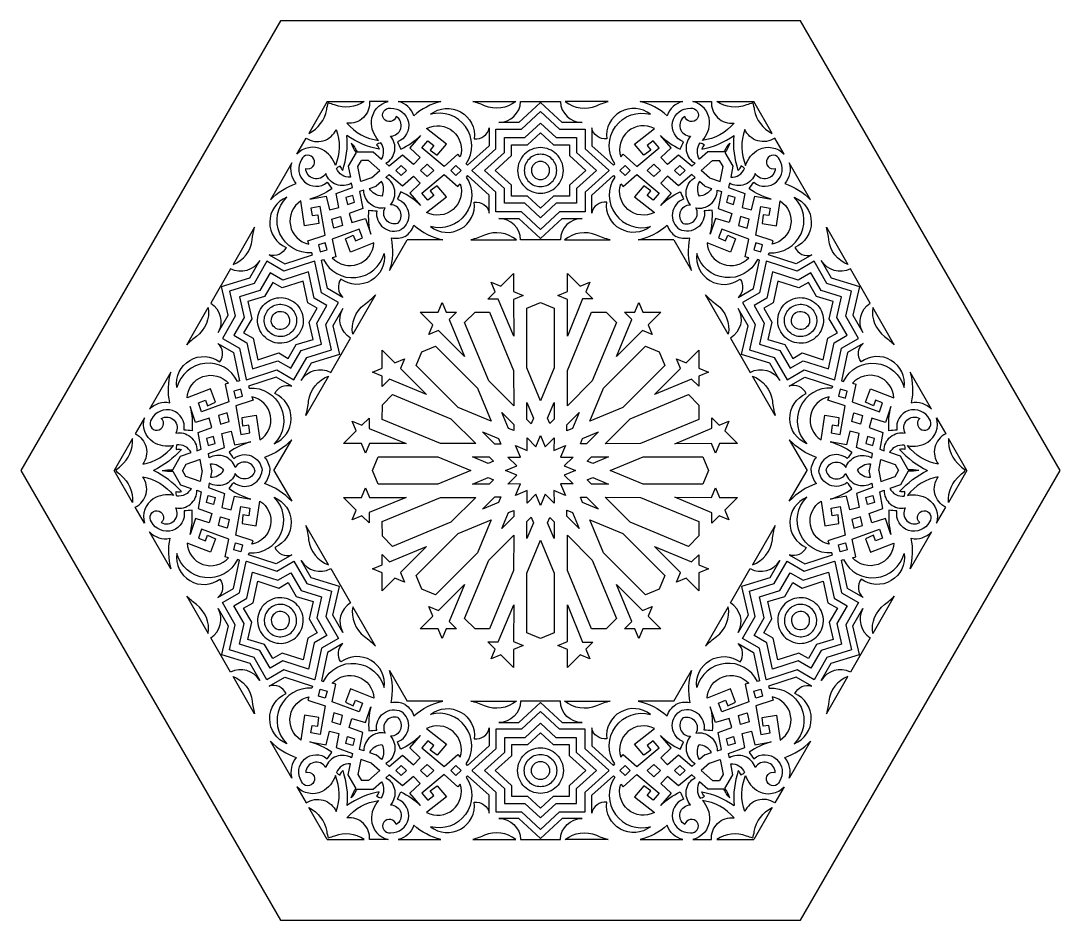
# Model space of a CAD drawing. Extents: x -535 to 1345, y -535 to 535.
# Drawn here: x 894.8 to 1345.2, y -195 to 195 of the extents above; entities that cross this region are included whole.
import ezdxf

# ---------------------------------------------------------------- set-up
doc = ezdxf.new("R2010")
doc.units = 0
doc.layers.add('LAYER_1', color=18, linetype='CONTINUOUS')
doc.layers.add('LAYER_10', color=174, linetype='CONTINUOUS')

msp = doc.modelspace()

# ---------------------------------------------------------------- linework, layer by layer
at = {"layer": 'LAYER_1'}
for points in [[(1007.43, 195), (894.84, 0), (1007.43, -195), (1232.59, -195), (1345.18, 0), (1232.59, 195)], [(1057.4, 130.1), (1059.61, 132.25), (1061.94, 130.1), (1059.61, 127.95)], [(1068.01, 130.1), (1070.9, 127.44), (1073.74, 130.1), (1070.9, 132.77)], [(1081.13, 130.1), (1083.34, 132.25), (1085.68, 130.1), (1083.34, 127.95)], [(1154.34, 130.1), (1156.68, 132.25), (1158.88, 130.1), (1156.68, 127.95)], [(1169.12, 127.44), (1166.28, 130.1), (1169.12, 132.77), (1172.01, 130.1)], [(1178.07, 130.1), (1180.41, 132.25), (1182.62, 130.1), (1180.41, 127.95)], [(1038.64, 119.27), (1035.67, 118.43), (1036.37, 115.34), (1039.4, 116.28)], [(1203.65, 115.34), (1204.35, 118.43), (1201.38, 119.27), (1200.62, 116.28)], [(1033.34, 110.08), (1034.2, 106.25), (1030.48, 105.12), (1029.58, 108.91)], [(1205.82, 106.25), (1209.54, 105.12), (1210.43, 108.91), (1206.68, 110.08)], [(1026.78, 98.72), (1023.81, 97.88), (1024.51, 94.78), (1027.54, 95.73)], [(1215.51, 94.78), (1216.21, 97.88), (1213.24, 98.72), (1212.48, 95.73)], [(1108.38, 77.67), (1112.55, 75.94), (1108.38, 74.21), (1108.39, 58.25), (1101.69, 74.35), (1097.26, 74.35), (1100.42, 77.51), (1098.69, 81.69), (1102.87, 79.96), (1108.38, 85.48)], [(1137.16, 79.96), (1141.33, 81.69), (1139.6, 77.51), (1142.74, 74.37), (1138.27, 74.37), (1131.64, 58.25), (1131.65, 74.21), (1127.47, 75.94), (1131.65, 77.67), (1131.64, 85.48)], [(1079.11, 68.68), (1083.55, 68.68), (1080.39, 65.52), (1087.08, 49.42), (1075.82, 60.71), (1071.64, 58.98), (1073.37, 63.16), (1067.85, 68.68), (1075.65, 68.68), (1077.38, 72.86)], [(1125.93, 70.4), (1125.94, 44.48), (1120.01, 30.17), (1114.09, 44.49), (1114.09, 70.4), (1120.01, 72.86)], [(1164.37, 68.68), (1172.17, 68.68), (1166.66, 63.16), (1168.38, 58.98), (1164.21, 60.71), (1152.94, 49.42), (1159.58, 65.54), (1156.45, 68.68), (1160.91, 68.68), (1162.64, 72.85)], [(1097.9, 68.66), (1108.38, 43.35), (1108.45, 28.04), (1097.61, 38.89), (1087.13, 64.2), (1091.7, 68.66)], [(1148.5, 68.59), (1152.88, 64.2), (1142.41, 38.89), (1131.64, 28.01), (1131.64, 43.35), (1142.11, 68.67)], [(1056.92, 46.69), (1061.09, 48.42), (1059.36, 44.24), (1070.64, 32.97), (1054.53, 39.61), (1051.4, 36.47), (1051.4, 40.94), (1047.23, 42.67), (1051.4, 44.41), (1051.4, 52.21)], [(1092.78, 35.64), (1098.7, 21.33), (1084.39, 27.27), (1066.09, 45.59), (1068.54, 51.52), (1074.47, 53.97)], [(1171.48, 51.52), (1173.93, 45.58), (1155.62, 27.26), (1141.32, 21.33), (1147.25, 35.65), (1165.55, 53.97)], [(1188.62, 44.4), (1192.8, 42.67), (1188.62, 40.94), (1188.62, 36.5), (1185.46, 39.66), (1169.38, 32.96), (1180.66, 44.24), (1178.93, 48.42), (1183.11, 46.69), (1188.62, 52.21)], [(990.17, 35.32), (987.14, 34.37), (987.9, 31.38), (990.87, 32.22)], [(1081.16, 22.42), (1092.03, 11.65), (1076.7, 11.65), (1051.41, 22.12), (1051.49, 28.51), (1055.87, 32.9)], [(1188.6, 28.34), (1188.6, 22.13), (1163.32, 11.65), (1148.02, 11.57), (1158.86, 22.42), (1184.15, 32.91)], [(1252.12, 31.38), (1252.88, 34.37), (1249.85, 35.32), (1249.15, 32.22)], [(1116.93, 22.71), (1115.93, 20.29), (1114.09, 22.11), (1114.09, 29.55)], [(1125.94, 22.27), (1124.06, 20.39), (1123.1, 22.71), (1125.93, 29.55)], [(985.09, 21.19), (984.2, 24.98), (980.48, 23.86), (981.34, 20.02)], [(1045.71, 18.28), (1061.81, 11.64), (1045.87, 11.65), (1044.14, 7.47), (1042.41, 11.65), (1034.61, 11.65), (1040.13, 17.17), (1038.4, 21.35), (1042.57, 19.61), (1045.71, 22.75)], [(1108.47, 19.94), (1108.47, 17.28), (1106.15, 18.24), (1103.32, 25.08)], [(1133.87, 18.24), (1131.45, 17.24), (1131.44, 19.83), (1136.7, 25.08)], [(1197.45, 19.61), (1201.62, 21.34), (1199.89, 17.16), (1205.41, 11.64), (1197.61, 11.64), (1195.88, 7.46), (1194.15, 11.65), (1178.21, 11.63), (1194.29, 18.34), (1194.29, 22.77)], [(1258.68, 20.02), (1254.93, 21.19), (1255.82, 24.98), (1259.54, 23.86)], [(978.31, 14.77), (975.27, 13.82), (976.04, 10.83), (979, 11.67)], [(1101.79, 13.87), (1102.79, 11.45), (1100.2, 11.44), (1094.95, 16.71)], [(1122.05, 10.31), (1125.86, 14.11), (1125.76, 8.69), (1130.78, 10.78), (1128.74, 5.85), (1134.12, 5.84), (1130.21, 2.08), (1135.24, 0), (1130.21, -2.08), (1134.12, -5.84), (1128.74, -5.85), (1130.78, -10.78), (1125.76, -8.69), (1125.86, -14.12), (1122.05, -10.31), (1120.01, -15.24), (1117.93, -10.21), (1114.17, -14.12), (1114.17, -8.74), (1109.24, -10.78), (1111.33, -5.75), (1105.91, -5.86), (1109.71, -2.05), (1104.78, 0), (1104.78, 0), (1104.78, 0), (1109.71, 2.05), (1105.91, 5.85), (1111.33, 5.75), (1109.24, 10.78), (1114.17, 8.74), (1114.17, 14.12), (1117.93, 10.21), (1120.01, 15.24)], [(1139.94, 11.55), (1137.27, 11.55), (1138.23, 13.87), (1145.07, 16.7)], [(1263.98, 10.83), (1264.74, 13.82), (1261.71, 14.77), (1261.01, 11.67)], [(1089.87, 0), (1089.87, 0), (1089.87, 0), (1075.58, -5.93), (1049.68, -5.93), (1047.22, 0), (1049.68, 5.93), (1075.58, 5.93)], [(1099.64, 4.05), (1097.33, 3.09), (1090.49, 5.93), (1097.76, 5.93)], [(1149.53, 5.92), (1142.69, 3.09), (1140.28, 4.09), (1142.09, 5.93)], [(1192.8, 0), (1192.79, 0), (1192.8, 0), (1190.34, -5.93), (1164.46, -5.93), (1150.15, 0), (1164.46, 5.93), (1190.34, 5.93)], [(1099.64, -4.05), (1097.76, -5.94), (1090.49, -5.93), (1097.33, -3.09)], [(1149.53, -5.92), (1142.09, -5.93), (1140.28, -4.09), (1142.69, -3.09)], [(1045.87, -11.65), (1061.81, -11.64), (1045.71, -18.28), (1045.71, -22.76), (1042.57, -19.62), (1038.4, -21.35), (1040.13, -17.17), (1034.61, -11.65), (1042.41, -11.65), (1044.14, -7.47)], [(1197.61, -11.64), (1205.41, -11.64), (1199.89, -17.16), (1201.62, -21.34), (1197.45, -19.61), (1194.29, -22.77), (1194.29, -18.34), (1178.21, -11.63), (1194.15, -11.65), (1195.88, -7.47)], [(978.31, -14.77), (975.27, -13.82), (976.04, -10.83), (979, -11.67)], [(1081.16, -22.42), (1055.87, -32.9), (1051.49, -28.52), (1051.41, -22.13), (1076.7, -11.65), (1092.03, -11.65)], [(1102.79, -11.46), (1101.79, -13.87), (1094.95, -16.71), (1100.2, -11.44)], [(1145.07, -16.71), (1138.23, -13.87), (1137.27, -11.55), (1139.94, -11.55)], [(1163.32, -11.65), (1188.6, -22.13), (1188.6, -28.34), (1184.15, -32.91), (1158.86, -22.42), (1148.02, -11.57)], [(1263.98, -10.83), (1264.74, -13.82), (1261.71, -14.77), (1261.01, -11.67)], [(1108.47, -19.95), (1103.32, -25.09), (1106.15, -18.24), (1108.47, -17.28)], [(1133.87, -18.24), (1136.7, -25.08), (1131.44, -19.83), (1131.45, -17.24)], [(985.09, -21.19), (984.2, -24.98), (980.48, -23.86), (981.34, -20.02)], [(1092.78, -35.65), (1074.47, -53.97), (1068.54, -51.52), (1066.09, -45.59), (1084.39, -27.27), (1098.7, -21.33)], [(1116.93, -22.71), (1114.09, -29.55), (1114.09, -22.11), (1115.93, -20.29)], [(1125.94, -22.27), (1125.93, -29.55), (1123.1, -22.71), (1124.06, -20.39)], [(1155.62, -27.26), (1173.93, -45.58), (1171.48, -51.52), (1165.55, -53.98), (1147.25, -35.66), (1141.32, -21.33)], [(1258.68, -20.02), (1254.93, -21.19), (1255.82, -24.98), (1259.54, -23.86)], [(990.17, -35.32), (987.14, -34.37), (987.9, -31.38), (990.87, -32.22)], [(1108.38, -43.35), (1097.9, -68.66), (1091.7, -68.66), (1087.13, -64.2), (1097.61, -38.89), (1108.45, -28.04)], [(1125.94, -44.48), (1125.93, -70.4), (1120.01, -72.86), (1114.09, -70.4), (1114.09, -44.49), (1120.01, -30.17)], [(1142.41, -38.89), (1152.88, -64.2), (1148.5, -68.59), (1142.11, -68.67), (1131.64, -43.35), (1131.64, -28.01)], [(1252.12, -31.38), (1252.88, -34.37), (1249.85, -35.32), (1249.15, -32.22)], [(1059.36, -44.24), (1061.09, -48.42), (1056.92, -46.69), (1051.4, -52.21), (1051.4, -44.41), (1047.23, -42.68), (1051.4, -40.95), (1051.4, -36.47), (1054.53, -39.61), (1070.64, -32.97)], [(1185.46, -39.66), (1188.62, -36.5), (1188.62, -40.94), (1192.8, -42.67), (1188.62, -44.4), (1188.62, -52.21), (1183.11, -46.69), (1178.93, -48.42), (1180.66, -44.24), (1169.38, -32.96)], [(1080.39, -65.52), (1083.55, -68.68), (1079.11, -68.68), (1077.38, -72.86), (1075.65, -68.68), (1067.85, -68.68), (1073.37, -63.16), (1071.64, -58.98), (1075.82, -60.71), (1087.08, -49.42)], [(1164.21, -60.71), (1168.38, -58.98), (1166.66, -63.16), (1172.17, -68.68), (1164.37, -68.68), (1162.64, -72.86), (1160.91, -68.68), (1156.45, -68.68), (1159.58, -65.54), (1152.94, -49.42)], [(1108.38, -74.21), (1112.55, -75.95), (1108.38, -77.68), (1108.38, -85.48), (1102.87, -79.96), (1098.69, -81.69), (1100.42, -77.51), (1097.26, -74.35), (1101.69, -74.35), (1108.39, -58.26)], [(1138.27, -74.37), (1142.74, -74.37), (1139.6, -77.51), (1141.33, -81.69), (1137.16, -79.96), (1131.64, -85.48), (1131.65, -77.68), (1127.47, -75.95), (1131.65, -74.21), (1131.64, -58.26)], [(1026.78, -98.72), (1023.81, -97.88), (1024.51, -94.78), (1027.54, -95.73)], [(1215.51, -94.78), (1216.21, -97.88), (1213.24, -98.72), (1212.48, -95.73)], [(1033.34, -110.08), (1034.2, -106.25), (1030.48, -105.12), (1029.58, -108.91)], [(1205.82, -106.25), (1209.54, -105.12), (1210.43, -108.91), (1206.68, -110.08)], [(1038.64, -119.27), (1035.67, -118.43), (1036.37, -115.34), (1039.4, -116.28)], [(1203.65, -115.34), (1204.35, -118.43), (1201.38, -119.27), (1200.62, -116.28)], [(1057.4, -130.1), (1059.61, -132.25), (1061.94, -130.1), (1059.61, -127.95)], [(1068.01, -130.1), (1070.9, -127.44), (1073.74, -130.1), (1070.9, -132.77)], [(1081.13, -130.1), (1083.34, -132.25), (1085.68, -130.1), (1083.34, -127.95)], [(1154.34, -130.1), (1156.68, -132.25), (1158.88, -130.1), (1156.68, -127.95)], [(1169.12, -127.44), (1166.28, -130.1), (1169.12, -132.77), (1172.01, -130.1)], [(1178.07, -130.1), (1180.41, -132.25), (1182.62, -130.1), (1180.41, -127.95)]]:
    msp.add_lwpolyline(points, close=True, dxfattribs=at)
for points in [[(1027.63, 160), (1019.65, 146.17, 0.2425), (1027.37, 156.5, -0.016998), (1028, 159.37)], [(1027.63, 160), (1043.61, 160, -0.2425), (1030.8, 158.48, 0.016998), (1028, 159.37)], [(1212.02, 159.37, 0.016998), (1209.22, 158.48, -0.2425), (1196.41, 160), (1212.39, 160)], [(1212.02, 159.37, -0.016998), (1212.65, 156.5, 0.2425), (1220.37, 146.17), (1212.39, 160)], [(1038.03, 141.99, 0.075603), (1040.11, 137.84), (1036.62, 131.9), (1037.62, 127.15, -0.30594), (1031.57, 130.92, -0.114267), (1033.22, 132.1, 0.123089), (1034.3, 130.13, 0.103305), (1036.15, 145.25)], [(1038.03, 141.99, -0.075603), (1040.58, 138.11), (1047.48, 138.17), (1051.09, 134.93, 0.30594), (1050.85, 142.05, 0.114267), (1049, 141.21, -0.123089), (1050.17, 139.29, -0.103305), (1036.15, 145.25)], [(1201.99, 141.99, 0.075603), (1199.44, 138.11), (1192.54, 138.17), (1188.93, 134.93, -0.30594), (1189.17, 142.05, -0.114267), (1191.02, 141.21, 0.123089), (1189.85, 139.29, 0.103305), (1203.87, 145.25)], [(1201.99, 141.99, -0.075603), (1199.91, 137.84), (1203.4, 131.9), (1202.4, 127.15, 0.30594), (1208.45, 130.92, 0.114267), (1206.8, 132.1, -0.123089), (1205.72, 130.13, -0.103305), (1203.87, 145.25)], [(1058.13, 107.17, 0.687212), (1055.03, 115.23, 0.476313), (1053.03, 127.01), (1054.48, 128.31), (1060.17, 123.5), (1064.92, 127.57), (1067.84, 124.55), (1063.34, 120.32), (1068.08, 114.88, 0.079787), (1059.45, 120.84, 0.009141), (1058, 117.69, -0.605247), (1059.69, 104.48)], [(1181.89, 107.17, -0.687212), (1184.99, 115.23, -0.476313), (1186.99, 127.01), (1185.54, 128.31), (1179.85, 123.5), (1175.1, 127.57), (1172.18, 124.55), (1176.68, 120.32), (1171.94, 114.88, -0.079787), (1180.57, 120.84, -0.009141), (1182.02, 117.69, 0.605247), (1180.33, 104.48)], [(1051.34, 118.94, -0.266632), (1045.98, 122.32), (1048.84, 123.26)], [(1051.34, 118.94, 0.266632), (1051.09, 125.28), (1048.84, 123.26)], [(1191.17, 123.26), (1188.93, 125.28, 0.266632), (1188.68, 118.94)], [(1191.17, 123.26), (1194.04, 122.32, -0.266632), (1188.68, 118.94)], [(1058.13, 107.17, -0.687212), (1052.7, 113.89, -0.476313), (1043.5, 121.51), (1041.65, 120.91), (1042.97, 113.57), (1037.08, 111.49), (1038.23, 107.46), (1044.15, 109.24), (1046.48, 102.42, -0.079787), (1045.64, 112.86, -0.009141), (1049.09, 112.55, 0.605247), (1059.69, 104.48)], [(1181.89, 107.17, 0.687212), (1187.31, 113.89, 0.476313), (1196.52, 121.51), (1198.37, 120.91), (1197.05, 113.57), (1202.94, 111.49), (1201.79, 107.46), (1195.87, 109.24), (1193.54, 102.42, 0.079787), (1194.38, 112.86, 0.009141), (1190.93, 112.55, -0.605247), (1180.33, 104.48)], [(1061.4, 101.52, 0.166326), (1065.14, 106.37, 0.127156), (1077.69, 100), (1062.27, 100)], [(1177.74, 100), (1162.33, 100, 0.127156), (1174.88, 106.37, 0.166326), (1178.62, 101.52)], [(1061.4, 101.52, -0.166326), (1055.32, 100.7, -0.127156), (1054.57, 86.65), (1062.27, 100)], [(1177.74, 100), (1185.45, 86.65, -0.127156), (1184.69, 100.7, -0.166326), (1178.62, 101.52)], [(935.99, 0, -0.016998), (938.16, 1.98, 0.2425), (943.24, 13.83), (935.26, 0)], [(996.26, 0, 0.687212), (987.73, 1.34, 0.476313), (976.52, 5.5), (976.12, 7.41), (983.13, 9.93), (981.99, 16.07), (986.06, 17.09), (987.47, 11.08), (994.55, 12.47, 0.079787), (985.08, 7.97, 0.009141), (987.08, 5.14, -0.605247), (999.37, 0)], [(1243.76, 0, -0.687212), (1252.29, 1.34, -0.476313), (1263.5, 5.5), (1263.9, 7.41), (1256.88, 9.93), (1258.03, 16.07), (1253.96, 17.09), (1252.54, 11.08), (1245.47, 12.47, -0.079787), (1254.93, 7.97, -0.009141), (1252.94, 5.14, 0.605247), (1240.65, 0)], [(1304.76, 0), (1296.77, 13.83, 0.2425), (1301.86, 1.98, -0.016998), (1304.03, 0)], [(956.05, 0, -0.075603), (960.69, 0.27), (964.09, 6.27), (968.7, 7.78, 0.30594), (962.41, 11.13, 0.114267), (962.21, 9.11, -0.123089), (964.46, 9.16, -0.103305), (952.29, 0)], [(1004.54, 0), (1012.25, 13.35, -0.127156), (1000.46, 5.67, -0.166326), (1002.78, 0)], [(1237.24, 0, -0.166326), (1239.56, 5.67, -0.127156), (1227.77, 13.35), (1235.48, 0)], [(1283.97, 0, 0.075603), (1279.33, 0.27), (1275.93, 6.27), (1271.32, 7.78, -0.30594), (1277.61, 11.13, -0.114267), (1277.81, 9.11, 0.123089), (1275.55, 9.16, 0.103305), (1287.73, 0)], [(935.99, 0, 0.016998), (938.16, -1.98, -0.2425), (943.24, -13.83), (935.26, 0)], [(956.05, 0, 0.075603), (960.69, -0.27), (964.09, -6.27), (968.7, -7.78, -0.30594), (962.41, -11.13, -0.114267), (962.21, -9.11, 0.123089), (964.46, -9.16, 0.103305), (952.29, 0)], [(996.26, 0, -0.687212), (987.73, -1.34, -0.476313), (976.52, -5.5), (976.12, -7.41), (983.13, -9.93), (981.99, -16.07), (986.06, -17.09), (987.47, -11.08), (994.55, -12.47, -0.079787), (985.08, -7.97, -0.009141), (987.08, -5.14, 0.605247), (999.37, 0)], [(977.68, 0), (977.06, 2.95, -0.266632), (982.67, 0)], [(977.68, 0), (977.06, -2.95, 0.266632), (982.67, 0)], [(1004.54, 0), (1012.25, -13.35, 0.127156), (1000.46, -5.67, 0.166326), (1002.78, 0)], [(1237.24, 0, 0.166326), (1239.56, -5.67, 0.127156), (1227.77, -13.35), (1235.48, 0)], [(1243.76, 0, 0.687212), (1252.29, -1.34, 0.476313), (1263.5, -5.5), (1263.9, -7.41), (1256.88, -9.93), (1258.03, -16.07), (1253.96, -17.09), (1252.54, -11.08), (1245.47, -12.47, 0.079787), (1254.93, -7.97, 0.009141), (1252.94, -5.14, -0.605247), (1240.65, 0)], [(1257.35, 0, -0.266632), (1262.96, 2.95), (1262.34, 0)], [(1257.35, 0, 0.266632), (1262.96, -2.95), (1262.34, 0)], [(1283.97, 0, -0.075603), (1279.33, -0.27), (1275.93, -6.27), (1271.32, -7.78, 0.30594), (1277.61, -11.13, 0.114267), (1277.81, -9.11, -0.123089), (1275.55, -9.16, -0.103305), (1287.73, 0)], [(1304.76, 0), (1296.77, -13.83, -0.2425), (1301.86, -1.98, 0.016998), (1304.03, 0)], [(1061.4, -101.52, 0.166326), (1055.32, -100.7, 0.127156), (1054.57, -86.65), (1062.27, -100)], [(1177.74, -100), (1185.45, -86.65, 0.127156), (1184.69, -100.7, 0.166326), (1178.62, -101.52)], [(1058.13, -107.17, 0.687212), (1052.7, -113.89, 0.476313), (1043.5, -121.51), (1041.65, -120.91), (1042.97, -113.57), (1037.08, -111.49), (1038.23, -107.46), (1044.15, -109.24), (1046.48, -102.42, 0.079787), (1045.64, -112.86, 0.009141), (1049.09, -112.55, -0.605247), (1059.69, -104.48)], [(1061.4, -101.52, -0.166326), (1065.14, -106.37, -0.127156), (1077.69, -100), (1062.27, -100)], [(1177.74, -100), (1162.33, -100, -0.127156), (1174.88, -106.37, -0.166326), (1178.62, -101.52)], [(1181.89, -107.17, -0.687212), (1187.31, -113.89, -0.476313), (1196.52, -121.51), (1198.37, -120.91), (1197.05, -113.57), (1202.94, -111.49), (1201.79, -107.46), (1195.87, -109.24), (1193.54, -102.42, -0.079787), (1194.38, -112.86, -0.009141), (1190.93, -112.55, 0.605247), (1180.33, -104.48)], [(1058.13, -107.17, -0.687212), (1055.03, -115.23, -0.476313), (1053.03, -127.01), (1054.48, -128.31), (1060.17, -123.5), (1064.92, -127.57), (1067.84, -124.55), (1063.34, -120.32), (1068.08, -114.88, -0.079787), (1059.45, -120.84, -0.009141), (1058, -117.69, 0.605247), (1059.69, -104.48)], [(1181.89, -107.17, 0.687212), (1184.99, -115.23, 0.476313), (1186.99, -127.01), (1185.54, -128.31), (1179.85, -123.5), (1175.1, -127.57), (1172.18, -124.55), (1176.68, -120.32), (1171.94, -114.88, 0.079787), (1180.57, -120.84, 0.009141), (1182.02, -117.69, -0.605247), (1180.33, -104.48)], [(1051.34, -118.94, 0.266632), (1045.98, -122.32), (1048.84, -123.26)], [(1051.34, -118.94, -0.266632), (1051.09, -125.28), (1048.84, -123.26)], [(1191.17, -123.26), (1188.93, -125.28, -0.266632), (1188.68, -118.94)], [(1191.17, -123.26), (1194.04, -122.32, 0.266632), (1188.68, -118.94)], [(1038.03, -141.99, -0.075603), (1040.11, -137.84), (1036.62, -131.9), (1037.62, -127.15, 0.30594), (1031.57, -130.92, 0.114267), (1033.22, -132.1, -0.123089), (1034.3, -130.13, -0.103305), (1036.15, -145.25)], [(1201.99, -141.99, 0.075603), (1199.91, -137.84), (1203.4, -131.9), (1202.4, -127.15, -0.30594), (1208.45, -130.92, -0.114267), (1206.8, -132.1, 0.123089), (1205.72, -130.13, 0.103305), (1203.87, -145.25)], [(1038.03, -141.99, 0.075603), (1040.58, -138.11), (1047.48, -138.17), (1051.09, -134.93, -0.30594), (1050.85, -142.05, -0.114267), (1049, -141.21, 0.123089), (1050.17, -139.29, 0.103305), (1036.15, -145.25)], [(1201.99, -141.99, -0.075603), (1199.44, -138.11), (1192.54, -138.17), (1188.93, -134.93, 0.30594), (1189.17, -142.05, 0.114267), (1191.02, -141.21, -0.123089), (1189.85, -139.29, -0.103305), (1203.87, -145.25)], [(1027.63, -160), (1019.65, -146.17, -0.2425), (1027.37, -156.5, 0.016998), (1028, -159.37)], [(1212.02, -159.37, 0.016998), (1212.65, -156.5, -0.2425), (1220.37, -146.17), (1212.39, -160)], [(1027.63, -160), (1043.61, -160, 0.2425), (1030.8, -158.48, -0.016998), (1028, -159.37)], [(1212.02, -159.37, -0.016998), (1209.22, -158.48, 0.2425), (1196.41, -160), (1212.39, -160)]]:
    msp.add_lwpolyline(points, format="xyb", dxfattribs=at)
for points in [[(1036.17, 150.59, 0.186639), (1049.88, 143.11, -0.195862), (1046.75, 151.47, -0.328471), (1054.04, 160), (1045.98, 160, -0.466704)], [(1058.32, 160), (1076.83, 160, 0.119238), (1065.14, 153.83, 0.259201)], [(1090.64, 160), (1109.3, 160, -0.273169), (1095.79, 158.14, 0.048847)], [(1101.96, 150.88, 0.401678), (1111.4, 160), (1128.62, 160, 0.401678), (1138.06, 150.88), (1129.39, 150.88), (1120.01, 159.6), (1110.63, 150.88)], [(1130.72, 160, 0.273169), (1144.23, 158.14, -0.048847), (1149.38, 160)], [(1163.18, 160), (1181.7, 160, 0.259201), (1174.88, 153.83, 0.119238)], [(1190.14, 143.11, 0.195862), (1193.27, 151.47, 0.328471), (1185.97, 160), (1194.04, 160, 0.466704), (1203.85, 150.59, -0.186639)], [(1053.03, 133.19, 0.476313), (1055.03, 144.97, 0.760229), (1057.42, 153.56, -0.659424), (1052.13, 152.52, -0.659424), (1055.03, 157.07, -0.856685), (1058, 142.51, 0.009141), (1059.45, 139.37, 0.079787), (1068.08, 145.32), (1063.34, 139.88), (1067.84, 135.65), (1064.92, 132.64), (1060.17, 136.7), (1054.48, 131.89)], [(1088.45, 132.34), (1087.83, 133.03, 0.693876), (1072.38, 154.45, -0.667618), (1091.32, 143.82, 0.390097), (1097.81, 148.58), (1097.81, 140.79)], [(1142.21, 140.79), (1151.57, 132.34), (1152.19, 133.03, -0.693876), (1167.64, 154.45, 0.667618), (1148.69, 143.82, -0.390097), (1142.21, 148.58)], [(1172.18, 135.65), (1176.68, 139.88), (1171.94, 145.32, 0.079787), (1180.57, 139.37, 0.009141), (1182.02, 142.51, -0.856685), (1184.99, 157.07, -0.659424), (1187.89, 152.52, -0.659424), (1182.6, 153.56, 0.760229), (1184.99, 144.97, 0.476313), (1186.99, 133.19), (1185.54, 131.89), (1179.85, 136.7), (1175.1, 132.64)], [(1071.24, 143.01), (1073.8, 140.99), (1072.19, 138.95), (1075.27, 136.75), (1079.24, 141.55), (1070.69, 148.32, -0.674181), (1085.2, 135.95), (1084.16, 137.1), (1078.33, 131.83), (1068.64, 139.88)], [(1154.82, 135.95), (1155.86, 137.1), (1161.69, 131.83), (1171.38, 139.88), (1168.78, 143.01), (1166.22, 140.99), (1167.83, 138.95), (1164.74, 136.75), (1160.78, 141.55), (1169.33, 148.32, 0.674181)], [(1031.52, 147.9, -0.186639), (1031.13, 132.29, 0.195862), (1025.46, 139.19, 0.328471), (1014.43, 137.13), (1018.46, 144.11, 0.466704)], [(1208.88, 132.29, -0.195862), (1214.56, 139.19, -0.328471), (1225.59, 137.13), (1221.56, 144.11, -0.466704), (1208.5, 147.9, 0.186639)], [(1038.15, 124.6, -0.476313), (1026.95, 128.76, -0.760229), (1018.32, 130.98, 0.659424), (1021.86, 135.05, 0.659424), (1016.47, 134.81, 0.856685), (1027.6, 124.96, -0.009141), (1029.59, 122.13, -0.079787), (1020.13, 117.63), (1027.2, 119.02), (1028.62, 113.01), (1032.69, 114.03), (1031.54, 120.17), (1038.56, 122.69)], [(1211.4, 113.01), (1212.82, 119.02), (1219.89, 117.63, -0.079787), (1210.43, 122.13, -0.009141), (1212.42, 124.96, 0.856685), (1223.55, 134.81, 0.659424), (1218.16, 135.05, 0.659424), (1221.7, 130.98, -0.760229), (1213.07, 128.76, -0.476313), (1201.86, 124.6), (1201.46, 122.69), (1208.48, 120.17), (1207.33, 114.03)], [(1012.29, 133.42), (1003.03, 117.39, -0.119238), (1014.22, 124.43, -0.259201)], [(1116.06, 130.1, 0.414214), (1120.01, 126.15, 0.414214), (1123.96, 130.1, 0.414214), (1120.01, 134.05, 0.414214)], [(1236.99, 117.39), (1227.73, 133.42, -0.259201), (1225.8, 124.43, -0.119238)], [(1070.69, 111.89), (1079.24, 118.66), (1075.27, 123.45), (1072.19, 121.26), (1073.8, 119.22), (1071.24, 117.19), (1068.64, 120.32), (1078.33, 128.37), (1084.16, 123.11), (1085.2, 124.25, -0.674181)], [(1072.38, 105.75, 0.667618), (1091.32, 116.38, -0.390097), (1097.81, 111.62), (1097.81, 119.41), (1088.45, 127.86), (1087.83, 127.17, -0.693876)], [(1142.21, 111.62), (1142.21, 119.41), (1151.57, 127.86), (1152.19, 127.17, 0.693876), (1167.64, 105.75, -0.667618), (1148.69, 116.38, 0.390097)], [(1160.78, 118.66), (1169.33, 111.89, -0.674181), (1154.82, 124.25), (1155.86, 123.11), (1161.69, 128.37), (1171.38, 120.32), (1168.78, 117.19), (1166.22, 119.22), (1167.83, 121.26), (1164.74, 123.45)], [(1021.18, 93.5), (1020.89, 94.38, -0.693876), (1010.07, 118.47, 0.667618), (1009.8, 96.75, -0.390097), (1002.43, 93.51), (1009.18, 89.62)], [(1230.84, 89.62), (1218.84, 93.5), (1219.13, 94.38, 0.693876), (1229.95, 118.47, -0.667618), (1230.22, 96.75, 0.390097), (1237.58, 93.51)], [(1020.54, 113.74), (1021.02, 110.51), (1023.59, 110.89), (1023.95, 107.12), (1017.81, 106.08), (1016.22, 116.87, 0.674181), (1019.68, 98.12), (1019.2, 99.59), (1026.68, 102.01), (1024.55, 114.43)], [(1220.34, 98.12), (1220.81, 99.59), (1213.34, 102.01), (1215.47, 114.43), (1219.48, 113.74), (1219, 110.51), (1216.43, 110.89), (1216.07, 107.12), (1222.21, 106.08), (1223.79, 116.87, -0.674181)], [(1111.4, 100, 0.407902), (1101.96, 109.33), (1110.63, 109.33), (1120.01, 100.61), (1129.39, 109.33), (1138.06, 109.33, 0.407902), (1128.61, 100)], [(996.13, 105.44), (986.8, 89.27, 0.273169), (995.16, 100.05, -0.048847)], [(1047.77, 98.65), (1037.63, 94.63), (1035.46, 100.47), (1038.91, 102.04), (1039.87, 99.62), (1042.9, 100.83), (1041.49, 104.65), (1029.68, 100.28), (1031.32, 92.6), (1029.81, 92.27, 0.674181)], [(1202.38, 94.63), (1192.25, 98.65, 0.674181), (1210.21, 92.27), (1208.7, 92.6), (1210.34, 100.28), (1198.52, 104.65), (1197.12, 100.83), (1200.15, 99.62), (1201.11, 102.04), (1204.56, 100.47)], [(1253.22, 89.27, -0.273169), (1244.86, 100.05, 0.048847), (1243.89, 105.44)], [(1089.78, 100), (1109.55, 100, 0.279599), (1095.79, 102.06, -0.056668)], [(1130.47, 100), (1150.24, 100, -0.056668), (1144.23, 102.06, 0.279599)], [(998.37, 91.07, -0.401678), (985.75, 87.46), (977.14, 72.54, -0.401678), (980.32, 59.81), (984.66, 67.31), (981.79, 79.8), (994.04, 83.56)], [(1052.24, 94.12, -0.667618), (1033.57, 83.03, 0.390097), (1034.44, 75.03), (1027.7, 78.93), (1025.06, 91.26), (1025.97, 91.45, 0.693876)], [(1205.58, 75.03), (1212.32, 78.93), (1214.96, 91.26), (1214.05, 91.45, -0.693876), (1187.78, 94.12, 0.667618), (1206.45, 83.03, -0.390097)], [(1259.7, 59.81, -0.401678), (1262.88, 72.54), (1254.27, 87.46, -0.401678), (1241.65, 91.07), (1245.98, 83.56), (1258.22, 79.8), (1255.36, 67.31)], [(1048.52, 76.18), (1038.64, 59.06, -0.279599), (1043.73, 72, 0.056668)], [(1201.38, 59.06), (1191.5, 76.18, 0.056668), (1196.29, 72, -0.279599)], [(976.09, 70.73, -0.273169), (970.94, 58.1, 0.048847), (966.76, 54.56)], [(1009.32, 68.47, -0.414214), (1010.76, 63.07, -0.414214), (1005.36, 61.63, -0.414214), (1003.91, 67.03, -0.414214)], [(1037.71, 57.45, -0.407902), (1034.35, 70.29), (1030.02, 62.79), (1032.88, 50.3), (1020.64, 46.54), (1016.31, 39.03, -0.407902), (1029.1, 42.55)], [(1210.91, 42.55, -0.407902), (1223.71, 39.03), (1219.38, 46.54), (1207.14, 50.3), (1210, 62.79), (1205.66, 70.29, -0.407902), (1202.31, 57.45)], [(1234.66, 61.63, -0.414214), (1229.26, 63.07, -0.414214), (1230.7, 68.47, -0.414214), (1236.1, 67.03, -0.414214)], [(1273.26, 54.56), (1263.93, 70.73, 0.273169), (1269.07, 58.1, -0.048847)], [(986.98, 51.17), (989.62, 38.84), (988.71, 38.65, 0.693876), (962.44, 35.98, -0.667618), (981.11, 47.07, 0.390097), (980.24, 55.07)], [(1250.4, 38.84), (1251.31, 38.65, -0.693876), (1277.58, 35.98, 0.667618), (1258.91, 47.07, -0.390097), (1259.78, 55.07), (1253.04, 51.17)], [(959.86, 42.61), (950.6, 26.58, -0.259201), (959.35, 29.4, -0.119238)], [(984.87, 37.83), (983.36, 37.5), (985, 29.82), (973.18, 25.46), (971.77, 29.27), (974.81, 30.48), (975.77, 28.06), (979.21, 29.63), (977.04, 35.47), (966.91, 31.45, -0.674181)], [(1028.18, 40.94), (1018.29, 23.82, 0.056668), (1019.52, 30.06, -0.279599)], [(1221.73, 23.82), (1211.84, 40.94, -0.279599), (1220.5, 30.06, 0.056668)], [(1268.25, 29.27), (1265.21, 30.48), (1264.25, 28.06), (1260.8, 29.63), (1262.98, 35.47), (1273.11, 31.45, 0.674181), (1255.15, 37.83), (1256.66, 37.5), (1255.02, 29.82), (1266.84, 25.46)], [(1289.42, 26.58), (1280.16, 42.61, -0.119238), (1280.67, 29.4, -0.259201)], [(1012.24, 36.59), (1005.5, 40.48), (993.5, 36.6), (993.79, 35.72, -0.693876), (1004.61, 11.63, 0.667618), (1004.88, 33.35, -0.390097)], [(1235.41, 11.63, -0.667618), (1235.14, 33.35, 0.390097), (1227.78, 36.59), (1234.52, 40.48), (1246.52, 36.6), (1246.23, 35.72, 0.693876)], [(996.87, 24.02), (998.45, 13.23, 0.674181), (995, 31.98), (995.47, 30.51), (987.99, 28.09), (990.13, 15.67), (994.14, 16.36), (993.66, 19.59), (991.09, 19.21), (990.73, 22.98)], [(1241.57, 13.23), (1243.15, 24.02), (1249.29, 22.98), (1248.93, 19.21), (1246.36, 19.59), (1245.88, 16.36), (1249.89, 15.67), (1252.02, 28.09), (1244.55, 30.51), (1245.02, 31.98, 0.674181)], [(976.44, 22.64), (970.53, 20.86), (968.19, 27.68, -0.079787), (969.04, 17.24, -0.009141), (965.59, 17.55, 0.856685), (951.49, 22.26, 0.659424), (953.98, 17.47, 0.659424), (955.73, 22.58, -0.760229), (961.97, 16.21, -0.476313), (971.17, 8.59), (973.03, 9.19), (971.7, 16.53), (977.6, 18.61)], [(1268.84, 8.59, -0.476313), (1278.05, 16.21, -0.760229), (1284.29, 22.58, 0.659424), (1286.04, 17.47, 0.659424), (1288.53, 22.26, 0.856685), (1274.43, 17.55, -0.009141), (1270.98, 17.24, -0.079787), (1271.82, 27.68), (1269.49, 20.86), (1263.57, 22.64), (1262.42, 18.61), (1268.31, 16.53), (1266.99, 9.19)], [(961, 10.82, -0.195862), (952.2, 12.29, -0.328471), (948.46, 22.87), (944.43, 15.89, -0.466704), (947.68, 2.69, 0.186639)], [(1292.34, 2.69, -0.186639), (1279.01, 10.82, 0.195862), (1287.82, 12.29, 0.328471), (1291.56, 22.87), (1295.59, 15.89, 0.466704)], [(961, -10.82, 0.195862), (952.2, -12.29, 0.328471), (948.46, -22.87), (944.43, -15.89, 0.466704), (947.68, -2.69, -0.186639)], [(1292.34, -2.69, 0.186639), (1279.01, -10.82, -0.195862), (1287.82, -12.29, -0.328471), (1291.56, -22.87), (1295.59, -15.89, -0.466704)], [(976.44, -22.64), (970.53, -20.86), (968.19, -27.68, 0.079787), (969.04, -17.24, 0.009141), (965.59, -17.55, -0.856685), (951.49, -22.26, -0.659424), (953.98, -17.47, -0.659424), (955.73, -22.58, 0.760229), (961.97, -16.21, 0.476313), (971.17, -8.59), (973.03, -9.19), (971.7, -16.53), (977.6, -18.61)], [(1268.84, -8.59, 0.476313), (1278.05, -16.21, 0.760229), (1284.29, -22.58, -0.659424), (1286.04, -17.47, -0.659424), (1288.53, -22.26, -0.856685), (1274.43, -17.55, 0.009141), (1270.98, -17.24, 0.079787), (1271.82, -27.68), (1269.49, -20.86), (1263.57, -22.64), (1262.42, -18.61), (1268.31, -16.53), (1266.99, -9.19)], [(996.87, -24.02), (998.45, -13.23, -0.674181), (995, -31.98), (995.47, -30.51), (987.99, -28.09), (990.13, -15.67), (994.14, -16.36), (993.66, -19.59), (991.09, -19.21), (990.73, -22.98)], [(1012.24, -36.59), (1005.5, -40.48), (993.5, -36.6), (993.79, -35.72, 0.693876), (1004.61, -11.63, -0.667618), (1004.88, -33.35, 0.390097)], [(1235.41, -11.63, 0.667618), (1235.14, -33.35, -0.390097), (1227.78, -36.59), (1234.52, -40.48), (1246.52, -36.6), (1246.23, -35.72, -0.693876)], [(1241.57, -13.23), (1243.15, -24.02), (1249.29, -22.98), (1248.93, -19.21), (1246.36, -19.59), (1245.88, -16.36), (1249.89, -15.67), (1252.02, -28.09), (1244.55, -30.51), (1245.02, -31.98, -0.674181)], [(959.86, -42.61), (950.6, -26.58, 0.259201), (959.35, -29.4, 0.119238)], [(984.87, -37.83), (983.36, -37.5), (985, -29.82), (973.18, -25.46), (971.77, -29.27), (974.81, -30.48), (975.77, -28.06), (979.21, -29.63), (977.04, -35.47), (966.91, -31.45, 0.674181)], [(1028.18, -40.94), (1018.29, -23.82, -0.056668), (1019.52, -30.06, 0.279599)], [(1221.73, -23.82), (1211.84, -40.94, 0.279599), (1220.5, -30.06, -0.056668)], [(1268.25, -29.27), (1265.21, -30.48), (1264.25, -28.06), (1260.8, -29.63), (1262.98, -35.47), (1273.11, -31.45, -0.674181), (1255.15, -37.83), (1256.66, -37.5), (1255.02, -29.82), (1266.84, -25.46)], [(1289.42, -26.58), (1280.16, -42.61, 0.119238), (1280.67, -29.4, 0.259201)], [(986.98, -51.17), (989.62, -38.84), (988.71, -38.65, -0.693876), (962.44, -35.98, 0.667618), (981.11, -47.07, -0.390097), (980.24, -55.07)], [(1250.4, -38.84), (1251.31, -38.65, 0.693876), (1277.58, -35.98, -0.667618), (1258.91, -47.07, 0.390097), (1259.78, -55.07), (1253.04, -51.17)], [(1037.71, -57.45, 0.407902), (1034.35, -70.29), (1030.02, -62.79), (1032.88, -50.3), (1020.64, -46.54), (1016.31, -39.03, 0.407902), (1029.1, -42.55)], [(1210.91, -42.55, 0.407902), (1223.71, -39.03), (1219.38, -46.54), (1207.14, -50.3), (1210, -62.79), (1205.66, -70.29, 0.407902), (1202.31, -57.45)], [(976.09, -70.73, 0.273169), (970.94, -58.1, -0.048847), (966.76, -54.56)], [(1237.63, -56.48, 0.414214), (1224.11, -60.1, 0.414214), (1227.73, -73.62, 0.414214), (1241.25, -70, 0.414214)], [(1236.19, -58.97, 0.414214), (1226.6, -61.54, 0.414214), (1229.17, -71.13, 0.414214), (1238.76, -68.56, 0.414214)], [(1273.26, -54.56), (1263.93, -70.73, -0.273169), (1269.07, -58.1, 0.048847)], [(998.37, -91.07, 0.401678), (985.75, -87.46), (977.14, -72.54, 0.401678), (980.32, -59.81), (984.66, -67.31), (981.79, -79.8), (994.04, -83.56)], [(1009.32, -68.47, 0.414214), (1010.76, -63.07, 0.414214), (1005.36, -61.63, 0.414214), (1003.91, -67.03, 0.414214)], [(1048.52, -76.18), (1038.64, -59.06, 0.279599), (1043.73, -72, -0.056668)], [(1201.38, -59.06), (1191.5, -76.18, -0.056668), (1196.29, -72, 0.279599)], [(1234.66, -61.63, 0.414214), (1229.26, -63.07, 0.414214), (1230.7, -68.47, 0.414214), (1236.1, -67.03, 0.414214)], [(1259.7, -59.81, 0.401678), (1262.88, -72.54), (1254.27, -87.46, 0.401678), (1241.65, -91.07), (1245.98, -83.56), (1258.22, -79.8), (1255.36, -67.31)], [(1052.24, -94.12, 0.667618), (1033.57, -83.03, -0.390097), (1034.44, -75.03), (1027.7, -78.93), (1025.06, -91.26), (1025.97, -91.45, -0.693876)], [(1205.58, -75.03), (1212.32, -78.93), (1214.96, -91.26), (1214.05, -91.45, 0.693876), (1187.78, -94.12, -0.667618), (1206.45, -83.03, 0.390097)], [(996.13, -105.44), (986.8, -89.27, -0.273169), (995.16, -100.05, 0.048847)], [(1021.18, -93.5), (1020.89, -94.38, 0.693876), (1010.07, -118.47, -0.667618), (1009.8, -96.75, 0.390097), (1002.43, -93.51), (1009.18, -89.62)], [(1047.77, -98.65), (1037.63, -94.63), (1035.46, -100.47), (1038.91, -102.04), (1039.87, -99.62), (1042.9, -100.83), (1041.49, -104.65), (1029.68, -100.28), (1031.32, -92.6), (1029.81, -92.27, -0.674181)], [(1202.38, -94.63), (1192.25, -98.65, -0.674181), (1210.21, -92.27), (1208.7, -92.6), (1210.34, -100.28), (1198.52, -104.65), (1197.12, -100.83), (1200.15, -99.62), (1201.11, -102.04), (1204.56, -100.47)], [(1230.84, -89.62), (1218.84, -93.5), (1219.13, -94.38, -0.693876), (1229.95, -118.47, 0.667618), (1230.22, -96.75, -0.390097), (1237.58, -93.51)], [(1253.22, -89.27, 0.273169), (1244.86, -100.05, -0.048847), (1243.89, -105.44)], [(1020.54, -113.74), (1021.02, -110.51), (1023.59, -110.89), (1023.95, -107.12), (1017.81, -106.08), (1016.22, -116.87, -0.674181), (1019.68, -98.12), (1019.2, -99.59), (1026.68, -102.01), (1024.55, -114.43)], [(1220.34, -98.12), (1220.81, -99.59), (1213.34, -102.01), (1215.47, -114.43), (1219.48, -113.74), (1219, -110.51), (1216.43, -110.89), (1216.07, -107.12), (1222.21, -106.08), (1223.79, -116.87, 0.674181)], [(1072.38, -105.75, -0.667618), (1091.32, -116.38, 0.390097), (1097.81, -111.62), (1097.81, -119.41), (1088.45, -127.86), (1087.83, -127.17, 0.693876)], [(1089.78, -100), (1109.55, -100, -0.279599), (1095.79, -102.06, 0.056668)], [(1111.4, -100, -0.407902), (1101.96, -109.33), (1110.63, -109.33), (1120.01, -100.61), (1129.39, -109.33), (1138.06, -109.33, -0.407902), (1128.61, -100)], [(1130.47, -100), (1150.24, -100, 0.056668), (1144.23, -102.06, -0.279599)], [(1142.21, -111.62), (1142.21, -119.41), (1151.57, -127.86), (1152.19, -127.17, -0.693876), (1167.64, -105.75, 0.667618), (1148.69, -116.38, -0.390097)], [(1070.69, -111.89), (1079.24, -118.66), (1075.27, -123.45), (1072.19, -121.26), (1073.8, -119.22), (1071.24, -117.19), (1068.64, -120.32), (1078.33, -128.37), (1084.16, -123.11), (1085.2, -124.25, 0.674181)], [(1160.78, -118.66), (1169.33, -111.89, 0.674181), (1154.82, -124.25), (1155.86, -123.11), (1161.69, -128.37), (1171.38, -120.32), (1168.78, -117.19), (1166.22, -119.22), (1167.83, -121.26), (1164.74, -123.45)], [(1038.15, -124.6, 0.476313), (1026.95, -128.76, 0.760229), (1018.32, -130.98, -0.659424), (1021.86, -135.05, -0.659424), (1016.47, -134.81, -0.856685), (1027.6, -124.96, 0.009141), (1029.59, -122.13, 0.079787), (1020.13, -117.63), (1027.2, -119.02), (1028.62, -113.01), (1032.69, -114.03), (1031.54, -120.17), (1038.56, -122.69)], [(1211.4, -113.01), (1212.82, -119.02), (1219.89, -117.63, 0.079787), (1210.43, -122.13, 0.009141), (1212.42, -124.96, -0.856685), (1223.55, -134.81, -0.659424), (1218.16, -135.05, -0.659424), (1221.7, -130.98, 0.760229), (1213.07, -128.76, 0.476313), (1201.86, -124.6), (1201.46, -122.69), (1208.48, -120.17), (1207.33, -114.03)], [(1012.29, -133.42), (1003.03, -117.39, 0.119238), (1014.22, -124.43, 0.259201)], [(1110.11, -130.1, -0.414214), (1120.01, -120.21, -0.414214), (1129.91, -130.1, -0.414214), (1120.01, -140, -0.414214)], [(1236.99, -117.39), (1227.73, -133.42, 0.259201), (1225.8, -124.43, 0.119238)], [(1112.99, -130.1, -0.414214), (1120.01, -123.08, -0.414214), (1127.03, -130.1, -0.414214), (1120.01, -137.12, -0.414214)], [(1116.06, -130.1, -0.414214), (1120.01, -126.15, -0.414214), (1123.96, -130.1, -0.414214), (1120.01, -134.05, -0.414214)], [(1031.52, -147.9, 0.186639), (1031.13, -132.29, -0.195862), (1025.46, -139.19, -0.328471), (1014.43, -137.13), (1018.46, -144.11, -0.466704)], [(1053.03, -133.19, -0.476313), (1055.03, -144.97, -0.760229), (1057.42, -153.56, 0.659424), (1052.13, -152.52, 0.659424), (1055.03, -157.07, 0.856685), (1058, -142.51, -0.009141), (1059.45, -139.37, -0.079787), (1068.08, -145.32), (1063.34, -139.88), (1067.84, -135.65), (1064.92, -132.64), (1060.17, -136.7), (1054.48, -131.89)], [(1071.24, -143.01), (1073.8, -140.99), (1072.19, -138.95), (1075.27, -136.75), (1079.24, -141.55), (1070.69, -148.32, 0.674181), (1085.2, -135.95), (1084.16, -137.1), (1078.33, -131.83), (1068.64, -139.88)], [(1088.45, -132.34), (1087.83, -133.03, -0.693876), (1072.38, -154.45, 0.667618), (1091.32, -143.82, -0.390097), (1097.81, -148.58), (1097.81, -140.79)], [(1142.21, -140.79), (1151.57, -132.34), (1152.19, -133.03, 0.693876), (1167.64, -154.45, -0.667618), (1148.69, -143.82, 0.390097), (1142.21, -148.58)], [(1154.82, -135.95), (1155.86, -137.1), (1161.69, -131.83), (1171.38, -139.88), (1168.78, -143.01), (1166.22, -140.99), (1167.83, -138.95), (1164.74, -136.75), (1160.78, -141.55), (1169.33, -148.32, -0.674181)], [(1172.18, -135.65), (1176.68, -139.88), (1171.94, -145.32, -0.079787), (1180.57, -139.37, -0.009141), (1182.02, -142.51, 0.856685), (1184.99, -157.07, 0.659424), (1187.89, -152.52, 0.659424), (1182.6, -153.56, -0.760229), (1184.99, -144.97, -0.476313), (1186.99, -133.19), (1185.54, -131.89), (1179.85, -136.7), (1175.1, -132.64)], [(1208.88, -132.29, 0.195862), (1214.56, -139.19, 0.328471), (1225.59, -137.13), (1221.56, -144.11, 0.466704), (1208.5, -147.9, -0.186639)], [(1036.17, -150.59, -0.186639), (1049.88, -143.11, 0.195862), (1046.75, -151.47, 0.328471), (1054.04, -160), (1045.98, -160, 0.466704)], [(1190.14, -143.11, -0.195862), (1193.27, -151.47, -0.328471), (1185.97, -160), (1194.04, -160, -0.466704), (1203.85, -150.59, 0.186639)], [(1101.96, -150.88, -0.401678), (1111.4, -160), (1128.62, -160, -0.401678), (1138.06, -150.88), (1129.39, -150.88), (1120.01, -159.6), (1110.63, -150.88)], [(1058.32, -160), (1076.83, -160, -0.119238), (1065.14, -153.83, -0.259201)], [(1090.64, -160), (1109.3, -160, 0.273169), (1095.79, -158.14, -0.048847)], [(1130.72, -160, -0.273169), (1144.23, -158.14, 0.048847), (1149.38, -160)], [(1163.18, -160), (1181.7, -160, -0.259201), (1174.88, -153.83, -0.119238)]]:
    msp.add_lwpolyline(points, format="xyb", close=True, dxfattribs=at)
for points in [[(1046.72, 126.94), (1042.14, 125.33), (1040.93, 131.78), (1042.43, 134.38)], [(1046.72, 126.94), (1050.4, 130.1), (1045.43, 134.38), (1042.43, 134.38)], [(1193.3, 126.94), (1189.62, 130.1), (1194.59, 134.38), (1197.59, 134.38)], [(1193.3, 126.94), (1197.88, 125.33), (1199.09, 131.78), (1197.59, 134.38)], [(973.43, 0), (972.53, 4.77), (966.35, 2.6), (964.85, 0)], [(1266.58, 0), (1267.48, 4.77), (1273.67, 2.6), (1275.17, 0)], [(973.43, 0), (972.53, -4.77), (966.35, -2.6), (964.85, 0)], [(1266.58, 0), (1267.48, -4.77), (1273.67, -2.6), (1275.17, 0)], [(1046.72, -126.94), (1042.14, -125.33), (1040.93, -131.78), (1042.43, -134.38)], [(1193.3, -126.94), (1197.88, -125.33), (1199.09, -131.78), (1197.59, -134.38)], [(1046.72, -126.94), (1050.4, -130.1), (1045.43, -134.38), (1042.43, -134.38)], [(1193.3, -126.94), (1189.62, -130.1), (1194.59, -134.38), (1197.59, -134.38)]]:
    msp.add_lwpolyline(points, dxfattribs=at)
at = {"layer": 'LAYER_10'}
for points in [[(1090.38, 130.2), (1100.7, 139.51), (1100.7, 147.99), (1111.76, 147.99), (1120.01, 155.66), (1128.26, 147.99), (1139.32, 147.99), (1139.32, 139.51), (1149.63, 130.2), (1149.63, 130), (1139.32, 120.69), (1139.32, 112.21), (1128.26, 112.21), (1120.01, 104.54), (1111.76, 112.21), (1100.7, 112.21), (1100.7, 120.69), (1090.38, 130)], [(1104.36, 115.87), (1104.36, 122.32), (1095.73, 130.1), (1104.36, 137.88), (1104.36, 144.33), (1113.2, 144.33), (1120.01, 150.66), (1126.82, 144.33), (1135.66, 144.33), (1135.66, 137.88), (1144.28, 130.1), (1135.66, 122.32), (1135.66, 115.87), (1126.82, 115.87), (1120.01, 109.54), (1113.2, 115.87)], [(1107.43, 118.94), (1107.43, 123.69), (1100.32, 130.1), (1107.43, 136.52), (1107.43, 141.26), (1114.41, 141.26), (1120.01, 146.47), (1125.61, 141.26), (1132.59, 141.26), (1132.59, 136.52), (1139.69, 130.1), (1132.59, 123.69), (1132.59, 118.94), (1125.61, 118.94), (1120.01, 113.74), (1114.41, 118.94)], [(1022.06, 90.76), (1008.85, 86.48), (1001.5, 90.72), (995.97, 81.14), (985.2, 77.83), (987.72, 66.85), (982.19, 57.27), (989.53, 53.03), (992.44, 39.45), (992.61, 39.34), (1005.83, 43.62), (1013.18, 39.38), (1018.71, 48.96), (1029.47, 52.27), (1026.96, 63.25), (1032.49, 72.83), (1025.14, 77.07), (1022.24, 90.66)], [(1247.58, 39.45), (1250.48, 53.03), (1257.83, 57.27), (1252.3, 66.85), (1254.81, 77.83), (1244.05, 81.14), (1238.52, 90.72), (1231.17, 86.48), (1217.96, 90.76), (1217.78, 90.66), (1214.88, 77.07), (1207.53, 72.83), (1213.06, 63.25), (1210.55, 52.27), (1221.31, 48.96), (1226.84, 39.38), (1234.19, 43.62), (1247.41, 39.34)], [(1027.49, 71.49), (1021.9, 74.72), (1019.48, 86.07), (1008.43, 82.5), (1002.84, 85.72), (998.42, 78.07), (989.53, 75.33), (991.61, 66.27), (987.19, 58.61), (992.77, 55.39), (995.2, 44.03), (1006.25, 47.6), (1011.84, 44.38), (1016.26, 52.04), (1025.15, 54.77), (1023.07, 63.83)], [(1228.18, 44.38), (1233.77, 47.6), (1244.82, 44.03), (1247.25, 55.39), (1252.83, 58.61), (1248.41, 66.27), (1250.49, 75.33), (1241.6, 78.07), (1237.18, 85.72), (1231.59, 82.5), (1220.54, 86.07), (1218.11, 74.72), (1212.53, 71.49), (1216.95, 63.83), (1214.87, 54.77), (1223.76, 52.04)], [(1023.29, 70.37), (1019.18, 72.74), (1017.18, 82.1), (1008.07, 79.15), (1003.97, 81.52), (1000.48, 75.48), (993.17, 73.23), (994.88, 65.78), (991.39, 59.74), (995.49, 57.36), (997.5, 48), (1006.61, 50.95), (1010.71, 48.58), (1014.2, 54.62), (1021.51, 56.87), (1019.8, 64.32)], [(1229.31, 48.58), (1233.41, 50.95), (1242.52, 48), (1244.52, 57.36), (1248.63, 59.74), (1245.14, 65.78), (1246.85, 73.23), (1239.54, 75.48), (1236.05, 81.52), (1231.95, 79.15), (1222.84, 82.1), (1220.84, 72.74), (1216.73, 70.37), (1220.22, 64.32), (1218.51, 56.87), (1225.82, 54.62)], [(1022.06, -90.76), (1008.85, -86.48), (1001.5, -90.72), (995.97, -81.14), (985.2, -77.83), (987.72, -66.85), (982.19, -57.27), (989.53, -53.03), (992.44, -39.45), (992.61, -39.34), (1005.83, -43.62), (1013.18, -39.38), (1018.71, -48.96), (1029.47, -52.27), (1026.96, -63.25), (1032.49, -72.83), (1025.14, -77.07), (1022.24, -90.66)], [(1247.58, -39.45), (1250.48, -53.03), (1257.83, -57.27), (1252.3, -66.85), (1254.81, -77.83), (1244.05, -81.14), (1238.52, -90.72), (1231.17, -86.48), (1217.96, -90.76), (1217.78, -90.66), (1214.88, -77.07), (1207.53, -72.83), (1213.06, -63.25), (1210.55, -52.27), (1221.31, -48.96), (1226.84, -39.38), (1234.19, -43.62), (1247.41, -39.34)], [(1027.49, -71.49), (1021.9, -74.72), (1019.48, -86.07), (1008.43, -82.5), (1002.84, -85.72), (998.42, -78.07), (989.53, -75.33), (991.61, -66.27), (987.19, -58.61), (992.77, -55.39), (995.2, -44.03), (1006.25, -47.6), (1011.84, -44.38), (1016.26, -52.04), (1025.15, -54.77), (1023.07, -63.83)], [(1228.18, -44.38), (1233.77, -47.6), (1244.82, -44.03), (1247.25, -55.39), (1252.83, -58.61), (1248.41, -66.27), (1250.49, -75.33), (1241.6, -78.07), (1237.18, -85.72), (1231.59, -82.5), (1220.54, -86.07), (1218.11, -74.72), (1212.53, -71.49), (1216.95, -63.83), (1214.87, -54.77), (1223.76, -52.04)], [(1023.29, -70.37), (1019.18, -72.74), (1017.18, -82.1), (1008.07, -79.15), (1003.97, -81.52), (1000.48, -75.48), (993.17, -73.23), (994.88, -65.78), (991.39, -59.74), (995.49, -57.36), (997.5, -48), (1006.61, -50.95), (1010.71, -48.58), (1014.2, -54.62), (1021.51, -56.87), (1019.8, -64.32)], [(1229.31, -48.58), (1233.41, -50.95), (1242.52, -48), (1244.52, -57.36), (1248.63, -59.74), (1245.14, -65.78), (1246.85, -73.23), (1239.54, -75.48), (1236.05, -81.52), (1231.95, -79.15), (1222.84, -82.1), (1220.84, -72.74), (1216.73, -70.37), (1220.22, -64.32), (1218.51, -56.87), (1225.82, -54.62)], [(1090.38, -130.2), (1100.7, -139.51), (1100.7, -147.99), (1111.76, -147.99), (1120.01, -155.66), (1128.26, -147.99), (1139.32, -147.99), (1139.32, -139.51), (1149.63, -130.2), (1149.63, -130), (1139.32, -120.69), (1139.32, -112.21), (1128.26, -112.21), (1120.01, -104.54), (1111.76, -112.21), (1100.7, -112.21), (1100.7, -120.69), (1090.38, -130)], [(1104.36, -115.87), (1104.36, -122.32), (1095.73, -130.1), (1104.36, -137.88), (1104.36, -144.33), (1113.2, -144.33), (1120.01, -150.66), (1126.82, -144.33), (1135.66, -144.33), (1135.66, -137.88), (1144.28, -130.1), (1135.66, -122.32), (1135.66, -115.87), (1126.82, -115.87), (1120.01, -109.54), (1113.2, -115.87)], [(1107.43, -118.94), (1107.43, -123.69), (1100.32, -130.1), (1107.43, -136.52), (1107.43, -141.26), (1114.41, -141.26), (1120.01, -146.47), (1125.61, -141.26), (1132.59, -141.26), (1132.59, -136.52), (1139.69, -130.1), (1132.59, -123.69), (1132.59, -118.94), (1125.61, -118.94), (1120.01, -113.74), (1114.41, -118.94)]]:
    msp.add_lwpolyline(points, close=True, dxfattribs=at)
for points in [[(1110.11, 130.1, 0.414214), (1120.01, 120.21, 0.414214), (1129.91, 130.1, 0.414214), (1120.01, 140, 0.414214)], [(1112.99, 130.1, 0.414214), (1120.01, 123.08, 0.414214), (1127.03, 130.1, 0.414214), (1120.01, 137.12, 0.414214)], [(1012.29, 73.62, -0.414214), (1015.91, 60.1, -0.414214), (1002.39, 56.48, -0.414214), (998.77, 70, -0.414214)], [(1010.85, 71.13, -0.414214), (1013.42, 61.54, -0.414214), (1003.83, 58.97, -0.414214), (1001.26, 68.56, -0.414214)], [(1237.63, 56.48, -0.414214), (1224.11, 60.1, -0.414214), (1227.73, 73.62, -0.414214), (1241.25, 70, -0.414214)], [(1236.19, 58.97, -0.414214), (1226.6, 61.54, -0.414214), (1229.17, 71.13, -0.414214), (1238.76, 68.56, -0.414214)], [(1012.29, -73.62, 0.414214), (1015.91, -60.1, 0.414214), (1002.39, -56.48, 0.414214), (998.77, -70, 0.414214)], [(1010.85, -71.13, 0.414214), (1013.42, -61.54, 0.414214), (1003.83, -58.97, 0.414214), (1001.26, -68.56, 0.414214)]]:
    msp.add_lwpolyline(points, format="xyb", close=True, dxfattribs=at)

doc.saveas('drawing.dxf')
